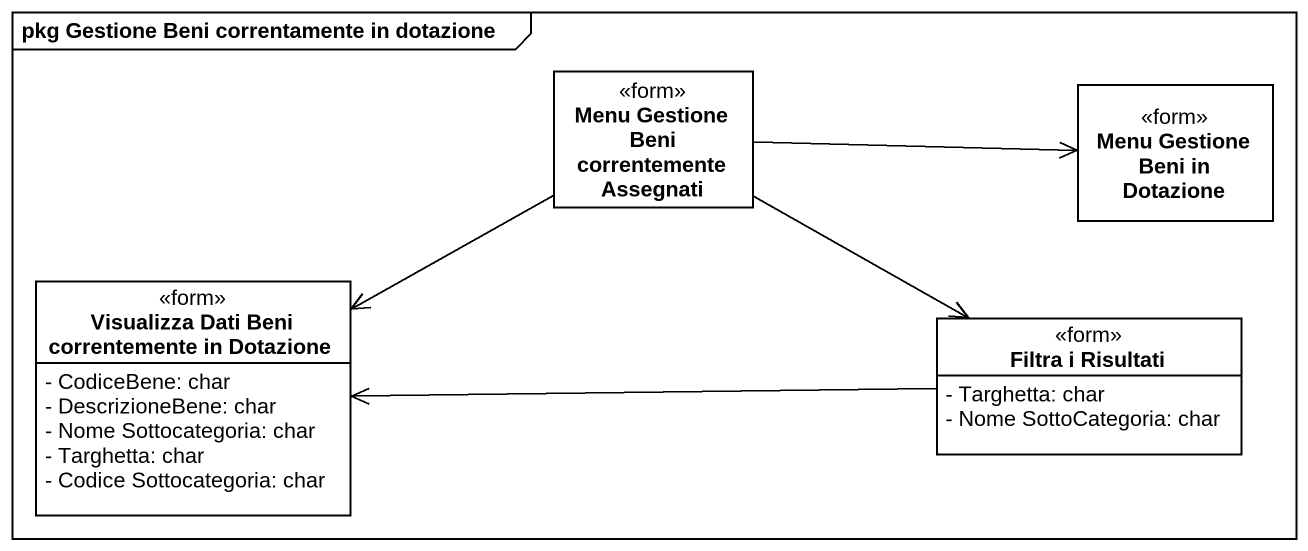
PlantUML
@startuml
mainframe pkg Gestione Beni correntamente in dotazione
hide circle
hide empty members
skinparam classAttributeIconSize 0
class "Menu Gestione Beni correntemente Assegnati" as Menu_Gestione_Beni <<form>>
class "Menu Gestione Beni in Dotazione" as Menu_Gestione_Beni_in <<form>>
class "Visualizza Dati Beni correntemente in Dotazione" as Visualizza_Dati_Beni <<form>> {
  - CodiceBene: char
  - DescrizioneBene: char
  - Nome Sottocategoria: char
  - Targhetta: char
  - Codice Sottocategoria: char
}
class "Filtra i Risultati" as Filtra_i_Risultati <<form>> {
  - Targhetta: char
  - Nome SottoCategoria: char
}
Menu_Gestione_Beni -right-> Menu_Gestione_Beni_in
Menu_Gestione_Beni -left-> Visualizza_Dati_Beni
Menu_Gestione_Beni -right-> Filtra_i_Risultati
Filtra_i_Risultati -left-> Visualizza_Dati_Beni
@enduml
